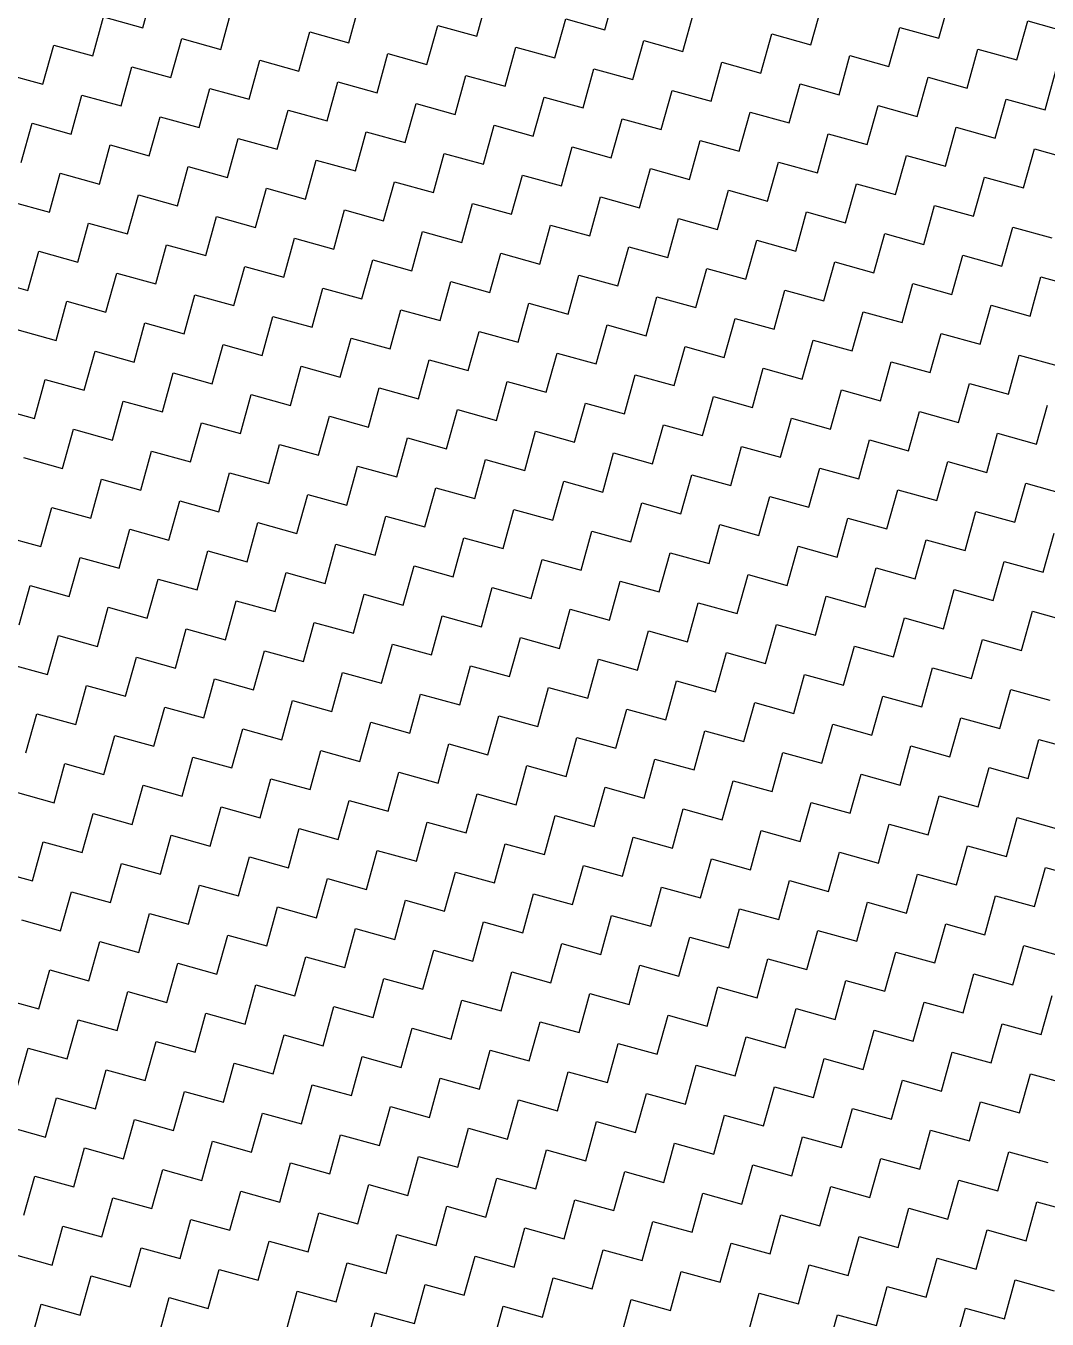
# Model space of a CAD drawing. Header units: metres. Extents: x 291974 to 293244, y 2020596 to 2023640.
# Drawn here: x 292627.1 to 292690.2, y 2022761.2 to 2022841 of the extents above; entities that cross this region are included whole.
import ezdxf

# ---------------------------------------------------------------- set-up
doc = ezdxf.new("R2010")
doc.units = ezdxf.units.M
doc.header["$MEASUREMENT"] = 0
doc.layers.add('POLY_HATCH', color=12, linetype='Continuous')

msp = doc.modelspace()

# ---------------------------------------------------------------- linework, layer by layer
at = {"layer": 'POLY_HATCH', "linetype": 'Continuous'}
for p, q in [((292634.341, 2022840.901), (292635.01, 2022843.311)), ((292662.862, 2022840.778), (292663.53, 2022843.189)), ((292647.062, 2022839.969), (292647.731, 2022842.379)), ((292654.962, 2022840.374), (292655.631, 2022842.784)), ((292683.483, 2022840.251), (292684.151, 2022842.661)), ((292631.262, 2022839.159), (292631.931, 2022841.57)), ((292631.931, 2022841.57), (292634.341, 2022840.901)), ((292639.162, 2022839.564), (292639.831, 2022841.974)), ((292667.683, 2022839.441), (292668.351, 2022841.852)), ((292675.583, 2022839.846), (292676.251, 2022842.257)), ((292651.883, 2022838.632), (292652.552, 2022841.042)), ((292652.552, 2022841.042), (292654.962, 2022840.374)), ((292659.783, 2022839.037), (292660.451, 2022841.447)), ((292660.451, 2022841.447), (292662.862, 2022840.778)), ((292680.404, 2022838.509), (292681.072, 2022840.92)), ((292681.072, 2022840.92), (292683.483, 2022840.251)), ((292688.304, 2022838.914), (292688.972, 2022841.324)), ((292688.972, 2022841.324), (292691.383, 2022840.656)), ((292636.083, 2022837.822), (292636.752, 2022840.232)), ((292636.752, 2022840.232), (292639.162, 2022839.564)), ((292643.983, 2022838.227), (292644.652, 2022840.637)), ((292644.652, 2022840.637), (292647.062, 2022839.969)), ((292664.604, 2022837.699), (292665.272, 2022840.11)), ((292665.272, 2022840.11), (292667.683, 2022839.441)), ((292672.504, 2022838.104), (292673.172, 2022840.515)), ((292673.172, 2022840.515), (292675.583, 2022839.846)), ((292628.183, 2022837.417), (292628.852, 2022839.828)), ((292628.852, 2022839.828), (292631.262, 2022839.159)), ((292648.804, 2022836.89), (292649.473, 2022839.3)), ((292649.473, 2022839.3), (292651.883, 2022838.632)), ((292656.704, 2022837.295), (292657.372, 2022839.705)), ((292657.372, 2022839.705), (292659.783, 2022839.037)), ((292677.325, 2022836.767), (292677.993, 2022839.178)), ((292677.993, 2022839.178), (292680.404, 2022838.509)), ((292685.225, 2022837.172), (292685.893, 2022839.582)), ((292685.893, 2022839.582), (292688.304, 2022838.914)), ((292633.004, 2022836.08), (292633.673, 2022838.491)), ((292633.673, 2022838.491), (292636.083, 2022837.822)), ((292640.904, 2022836.485), (292641.573, 2022838.895)), ((292641.573, 2022838.895), (292643.983, 2022838.227)), ((292661.525, 2022835.958), (292662.193, 2022838.368)), ((292662.193, 2022838.368), (292664.604, 2022837.699)), ((292669.425, 2022836.362), (292670.093, 2022838.773)), ((292670.093, 2022838.773), (292672.504, 2022838.104)), ((292625.773, 2022838.086), (292628.183, 2022837.417)), ((292645.725, 2022835.148), (292646.394, 2022837.558)), ((292646.394, 2022837.558), (292648.804, 2022836.89)), ((292653.625, 2022835.553), (292654.293, 2022837.963)), ((292654.293, 2022837.963), (292656.704, 2022837.295)), ((292682.146, 2022835.43), (292682.814, 2022837.841)), ((292682.814, 2022837.841), (292685.225, 2022837.172)), ((292690.045, 2022835.835), (292690.714, 2022838.245)), ((292637.825, 2022834.743), (292638.494, 2022837.153)), ((292638.494, 2022837.153), (292640.904, 2022836.485)), ((292666.346, 2022834.62), (292667.014, 2022837.031)), ((292667.014, 2022837.031), (292669.425, 2022836.362)), ((292674.246, 2022835.025), (292674.914, 2022837.436)), ((292674.914, 2022837.436), (292677.325, 2022836.767)), ((292629.925, 2022834.338), (292630.594, 2022836.749)), ((292630.594, 2022836.749), (292633.004, 2022836.08)), ((292650.546, 2022833.811), (292651.214, 2022836.221)), ((292651.214, 2022836.221), (292653.625, 2022835.553)), ((292658.446, 2022834.216), (292659.114, 2022836.626)), ((292659.114, 2022836.626), (292661.525, 2022835.958)), ((292679.067, 2022833.688), (292679.735, 2022836.099)), ((292679.735, 2022836.099), (292682.146, 2022835.43)), ((292686.966, 2022834.093), (292687.635, 2022836.503)), ((292687.635, 2022836.503), (292690.045, 2022835.835)), ((292634.746, 2022833.001), (292635.415, 2022835.412)), ((292635.415, 2022835.412), (292637.825, 2022834.743)), ((292642.646, 2022833.406), (292643.315, 2022835.816)), ((292643.315, 2022835.816), (292645.725, 2022835.148)), ((292663.267, 2022832.879), (292663.935, 2022835.289)), ((292663.935, 2022835.289), (292666.346, 2022834.62)), ((292671.167, 2022833.283), (292671.835, 2022835.694)), ((292671.835, 2022835.694), (292674.246, 2022835.025)), ((292626.846, 2022832.596), (292627.515, 2022835.007)), ((292627.515, 2022835.007), (292629.925, 2022834.338)), ((292647.467, 2022832.069), (292648.135, 2022834.479)), ((292648.135, 2022834.479), (292650.546, 2022833.811)), ((292655.367, 2022832.474), (292656.035, 2022834.884)), ((292656.035, 2022834.884), (292658.446, 2022834.216)), ((292683.887, 2022832.351), (292684.556, 2022834.762)), ((292684.556, 2022834.762), (292686.966, 2022834.093)), ((292631.667, 2022831.259), (292632.336, 2022833.67)), ((292632.336, 2022833.67), (292634.746, 2022833.001)), ((292639.567, 2022831.664), (292640.236, 2022834.074)), ((292640.236, 2022834.074), (292642.646, 2022833.406)), ((292668.088, 2022831.541), (292668.756, 2022833.952)), ((292668.756, 2022833.952), (292671.167, 2022833.283)), ((292675.988, 2022831.946), (292676.656, 2022834.357)), ((292676.656, 2022834.357), (292679.067, 2022833.688)), ((292652.288, 2022830.732), (292652.956, 2022833.142)), ((292652.956, 2022833.142), (292655.367, 2022832.474)), ((292660.188, 2022831.137), (292660.856, 2022833.547)), ((292660.856, 2022833.547), (292663.267, 2022832.879)), ((292680.808, 2022830.609), (292681.477, 2022833.02)), ((292681.477, 2022833.02), (292683.887, 2022832.351)), ((292688.708, 2022831.014), (292689.377, 2022833.424)), ((292689.377, 2022833.424), (292691.787, 2022832.756)), ((292636.488, 2022829.922), (292637.157, 2022832.333)), ((292637.157, 2022832.333), (292639.567, 2022831.664)), ((292644.388, 2022830.327), (292645.056, 2022832.737)), ((292645.056, 2022832.737), (292647.467, 2022832.069)), ((292665.009, 2022829.8), (292665.677, 2022832.21)), ((292665.677, 2022832.21), (292668.088, 2022831.541)), ((292672.909, 2022830.204), (292673.577, 2022832.615)), ((292673.577, 2022832.615), (292675.988, 2022831.946)), ((292628.588, 2022829.517), (292629.257, 2022831.928)), ((292629.257, 2022831.928), (292631.667, 2022831.259)), ((292649.209, 2022828.99), (292649.877, 2022831.4)), ((292649.877, 2022831.4), (292652.288, 2022830.732)), ((292657.109, 2022829.395), (292657.777, 2022831.805)), ((292657.777, 2022831.805), (292660.188, 2022831.137)), ((292677.729, 2022828.867), (292678.398, 2022831.278)), ((292678.398, 2022831.278), (292680.808, 2022830.609)), ((292685.629, 2022829.272), (292686.298, 2022831.683)), ((292686.298, 2022831.683), (292688.708, 2022831.014)), ((292633.409, 2022828.18), (292634.078, 2022830.591)), ((292634.078, 2022830.591), (292636.488, 2022829.922)), ((292641.309, 2022828.585), (292641.977, 2022830.995)), ((292641.977, 2022830.995), (292644.388, 2022830.327)), ((292661.93, 2022828.058), (292662.598, 2022830.468)), ((292662.598, 2022830.468), (292665.009, 2022829.8)), ((292669.83, 2022828.462), (292670.498, 2022830.873)), ((292670.498, 2022830.873), (292672.909, 2022830.204)), ((292626.178, 2022830.186), (292628.588, 2022829.517)), ((292646.13, 2022827.248), (292646.798, 2022829.658)), ((292646.798, 2022829.658), (292649.209, 2022828.99)), ((292654.03, 2022827.653), (292654.698, 2022830.063)), ((292654.698, 2022830.063), (292657.109, 2022829.395)), ((292682.55, 2022827.53), (292683.219, 2022829.941)), ((292683.219, 2022829.941), (292685.629, 2022829.272)), ((292630.33, 2022826.438), (292630.999, 2022828.849)), ((292630.999, 2022828.849), (292633.409, 2022828.18)), ((292638.23, 2022826.843), (292638.898, 2022829.254)), ((292638.898, 2022829.254), (292641.309, 2022828.585)), ((292666.751, 2022826.721), (292667.419, 2022829.131)), ((292667.419, 2022829.131), (292669.83, 2022828.462)), ((292674.65, 2022827.125), (292675.319, 2022829.536)), ((292675.319, 2022829.536), (292677.729, 2022828.867)), ((292650.951, 2022825.911), (292651.619, 2022828.321)), ((292651.619, 2022828.321), (292654.03, 2022827.653)), ((292658.851, 2022826.316), (292659.519, 2022828.726)), ((292659.519, 2022828.726), (292661.93, 2022828.058)), ((292679.471, 2022825.788), (292680.14, 2022828.199)), ((292680.14, 2022828.199), (292682.55, 2022827.53)), ((292687.371, 2022826.193), (292688.04, 2022828.604)), ((292688.04, 2022828.604), (292690.45, 2022827.935)), ((292635.151, 2022825.101), (292635.819, 2022827.512)), ((292635.819, 2022827.512), (292638.23, 2022826.843)), ((292643.051, 2022825.506), (292643.719, 2022827.916)), ((292643.719, 2022827.916), (292646.13, 2022827.248)), ((292663.672, 2022824.979), (292664.34, 2022827.389)), ((292664.34, 2022827.389), (292666.751, 2022826.721)), ((292671.571, 2022825.383), (292672.24, 2022827.794)), ((292672.24, 2022827.794), (292674.65, 2022827.125)), ((292627.251, 2022824.696), (292627.92, 2022827.107)), ((292627.92, 2022827.107), (292630.33, 2022826.438)), ((292647.872, 2022824.169), (292648.54, 2022826.579)), ((292648.54, 2022826.579), (292650.951, 2022825.911)), ((292655.772, 2022824.574), (292656.44, 2022826.984)), ((292656.44, 2022826.984), (292658.851, 2022826.316)), ((292676.392, 2022824.046), (292677.061, 2022826.457)), ((292677.061, 2022826.457), (292679.471, 2022825.788)), ((292684.292, 2022824.451), (292684.961, 2022826.862)), ((292684.961, 2022826.862), (292687.371, 2022826.193)), ((292632.072, 2022823.359), (292632.74, 2022825.77)), ((292632.74, 2022825.77), (292635.151, 2022825.101)), ((292639.972, 2022823.764), (292640.64, 2022826.175)), ((292640.64, 2022826.175), (292643.051, 2022825.506)), ((292660.593, 2022823.237), (292661.261, 2022825.647)), ((292661.261, 2022825.647), (292663.672, 2022824.979)), ((292668.492, 2022823.642), (292669.161, 2022826.052)), ((292669.161, 2022826.052), (292671.571, 2022825.383)), ((292624.841, 2022825.365), (292627.251, 2022824.696)), ((292644.793, 2022822.427), (292645.461, 2022824.837)), ((292645.461, 2022824.837), (292647.872, 2022824.169)), ((292652.693, 2022822.832), (292653.361, 2022825.242)), ((292653.361, 2022825.242), (292655.772, 2022824.574)), ((292681.213, 2022822.709), (292681.882, 2022825.12)), ((292681.882, 2022825.12), (292684.292, 2022824.451)), ((292689.113, 2022823.114), (292689.782, 2022825.525)), ((292689.782, 2022825.525), (292692.192, 2022824.856)), ((292628.993, 2022821.617), (292629.661, 2022824.028)), ((292629.661, 2022824.028), (292632.072, 2022823.359)), ((292636.893, 2022822.022), (292637.561, 2022824.433)), ((292637.561, 2022824.433), (292639.972, 2022823.764)), ((292665.413, 2022821.9), (292666.082, 2022824.31)), ((292666.082, 2022824.31), (292668.492, 2022823.642)), ((292673.313, 2022822.304), (292673.982, 2022824.715)), ((292673.982, 2022824.715), (292676.392, 2022824.046)), ((292649.614, 2022821.09), (292650.282, 2022823.5)), ((292650.282, 2022823.5), (292652.693, 2022822.832)), ((292657.514, 2022821.495), (292658.182, 2022823.905)), ((292658.182, 2022823.905), (292660.593, 2022823.237)), ((292678.134, 2022820.967), (292678.803, 2022823.378)), ((292678.803, 2022823.378), (292681.213, 2022822.709)), ((292686.034, 2022821.372), (292686.703, 2022823.783)), ((292686.703, 2022823.783), (292689.113, 2022823.114)), ((292633.814, 2022820.28), (292634.482, 2022822.691)), ((292634.482, 2022822.691), (292636.893, 2022822.022)), ((292641.714, 2022820.685), (292642.382, 2022823.096)), ((292642.382, 2022823.096), (292644.793, 2022822.427)), ((292662.334, 2022820.158), (292663.003, 2022822.568)), ((292663.003, 2022822.568), (292665.413, 2022821.9)), ((292670.234, 2022820.563), (292670.903, 2022822.973)), ((292670.903, 2022822.973), (292673.313, 2022822.304)), ((292626.582, 2022822.286), (292628.993, 2022821.617)), ((292646.535, 2022819.348), (292647.203, 2022821.758)), ((292647.203, 2022821.758), (292649.614, 2022821.09)), ((292654.435, 2022819.753), (292655.103, 2022822.163)), ((292655.103, 2022822.163), (292657.514, 2022821.495)), ((292675.055, 2022819.225), (292675.724, 2022821.636)), ((292675.724, 2022821.636), (292678.134, 2022820.967)), ((292682.955, 2022819.63), (292683.624, 2022822.041)), ((292683.624, 2022822.041), (292686.034, 2022821.372)), ((292630.735, 2022818.538), (292631.403, 2022820.949)), ((292631.403, 2022820.949), (292633.814, 2022820.28)), ((292638.635, 2022818.943), (292639.303, 2022821.354)), ((292639.303, 2022821.354), (292641.714, 2022820.685)), ((292659.255, 2022818.416), (292659.924, 2022820.826)), ((292659.924, 2022820.826), (292662.334, 2022820.158)), ((292667.155, 2022818.821), (292667.824, 2022821.231)), ((292667.824, 2022821.231), (292670.234, 2022820.563)), ((292643.456, 2022817.606), (292644.124, 2022820.017)), ((292644.124, 2022820.017), (292646.535, 2022819.348)), ((292651.356, 2022818.011), (292652.024, 2022820.421)), ((292652.024, 2022820.421), (292654.435, 2022819.753)), ((292679.876, 2022817.888), (292680.545, 2022820.299)), ((292680.545, 2022820.299), (292682.955, 2022819.63)), ((292687.776, 2022818.293), (292688.445, 2022820.704)), ((292688.445, 2022820.704), (292690.855, 2022820.035)), ((292627.656, 2022816.796), (292628.324, 2022819.207)), ((292628.324, 2022819.207), (292630.735, 2022818.538)), ((292635.556, 2022817.201), (292636.224, 2022819.612)), ((292636.224, 2022819.612), (292638.635, 2022818.943)), ((292664.076, 2022817.079), (292664.745, 2022819.489)), ((292664.745, 2022819.489), (292667.155, 2022818.821)), ((292671.976, 2022817.484), (292672.645, 2022819.894)), ((292672.645, 2022819.894), (292675.055, 2022819.225)), ((292648.277, 2022816.269), (292648.945, 2022818.679)), ((292648.945, 2022818.679), (292651.356, 2022818.011)), ((292656.176, 2022816.674), (292656.845, 2022819.084)), ((292656.845, 2022819.084), (292659.255, 2022818.416)), ((292676.797, 2022816.146), (292677.466, 2022818.557)), ((292677.466, 2022818.557), (292679.876, 2022817.888)), ((292684.697, 2022816.551), (292685.366, 2022818.962)), ((292685.366, 2022818.962), (292687.776, 2022818.293)), ((292632.477, 2022815.459), (292633.145, 2022817.87)), ((292633.145, 2022817.87), (292635.556, 2022817.201)), ((292640.377, 2022815.864), (292641.045, 2022818.275)), ((292641.045, 2022818.275), (292643.456, 2022817.606)), ((292660.997, 2022815.337), (292661.666, 2022817.747)), ((292661.666, 2022817.747), (292664.076, 2022817.079)), ((292668.897, 2022815.742), (292669.566, 2022818.152)), ((292669.566, 2022818.152), (292671.976, 2022817.484)), ((292689.518, 2022815.214), (292690.187, 2022817.625)), ((292625.245, 2022817.465), (292627.656, 2022816.796)), ((292645.198, 2022814.527), (292645.866, 2022816.938)), ((292645.866, 2022816.938), (292648.277, 2022816.269)), ((292653.097, 2022814.932), (292653.766, 2022817.342)), ((292653.766, 2022817.342), (292656.176, 2022816.674)), ((292673.718, 2022814.405), (292674.387, 2022816.815)), ((292674.387, 2022816.815), (292676.797, 2022816.146)), ((292681.618, 2022814.809), (292682.287, 2022817.22)), ((292682.287, 2022817.22), (292684.697, 2022816.551)), ((292629.398, 2022813.717), (292630.066, 2022816.128)), ((292630.066, 2022816.128), (292632.477, 2022815.459)), ((292637.298, 2022814.122), (292637.966, 2022816.533)), ((292637.966, 2022816.533), (292640.377, 2022815.864)), ((292665.818, 2022814), (292666.487, 2022816.41)), ((292666.487, 2022816.41), (292668.897, 2022815.742)), ((292650.018, 2022813.19), (292650.687, 2022815.6)), ((292650.687, 2022815.6), (292653.097, 2022814.932)), ((292657.918, 2022813.595), (292658.587, 2022816.005)), ((292658.587, 2022816.005), (292660.997, 2022815.337)), ((292678.539, 2022813.067), (292679.208, 2022815.478)), ((292679.208, 2022815.478), (292681.618, 2022814.809)), ((292686.439, 2022813.472), (292687.108, 2022815.883)), ((292687.108, 2022815.883), (292689.518, 2022815.214)), ((292634.219, 2022812.38), (292634.887, 2022814.791)), ((292634.887, 2022814.791), (292637.298, 2022814.122)), ((292642.119, 2022812.785), (292642.787, 2022815.196)), ((292642.787, 2022815.196), (292645.198, 2022814.527)), ((292662.739, 2022812.258), (292663.408, 2022814.668)), ((292663.408, 2022814.668), (292665.818, 2022814)), ((292670.639, 2022812.663), (292671.308, 2022815.073)), ((292671.308, 2022815.073), (292673.718, 2022814.405)), ((292626.987, 2022814.386), (292629.398, 2022813.717)), ((292646.939, 2022811.448), (292647.608, 2022813.859)), ((292647.608, 2022813.859), (292650.018, 2022813.19)), ((292654.839, 2022811.853), (292655.508, 2022814.263)), ((292655.508, 2022814.263), (292657.918, 2022813.595)), ((292675.46, 2022811.326), (292676.129, 2022813.736)), ((292676.129, 2022813.736), (292678.539, 2022813.067)), ((292683.36, 2022811.73), (292684.029, 2022814.141)), ((292684.029, 2022814.141), (292686.439, 2022813.472)), ((292631.14, 2022810.638), (292631.808, 2022813.049)), ((292631.808, 2022813.049), (292634.219, 2022812.38)), ((292639.04, 2022811.043), (292639.708, 2022813.454)), ((292639.708, 2022813.454), (292642.119, 2022812.785)), ((292659.66, 2022810.516), (292660.329, 2022812.926)), ((292660.329, 2022812.926), (292662.739, 2022812.258)), ((292667.56, 2022810.921), (292668.229, 2022813.331)), ((292668.229, 2022813.331), (292670.639, 2022812.663)), ((292643.86, 2022809.706), (292644.529, 2022812.117)), ((292644.529, 2022812.117), (292646.939, 2022811.448)), ((292651.76, 2022810.111), (292652.429, 2022812.521)), ((292652.429, 2022812.521), (292654.839, 2022811.853)), ((292680.281, 2022809.988), (292680.95, 2022812.399)), ((292680.95, 2022812.399), (292683.36, 2022811.73)), ((292688.181, 2022810.393), (292688.85, 2022812.804)), ((292688.85, 2022812.804), (292691.26, 2022812.135)), ((292628.061, 2022808.897), (292628.729, 2022811.307)), ((292628.729, 2022811.307), (292631.14, 2022810.638)), ((292635.961, 2022809.301), (292636.629, 2022811.712)), ((292636.629, 2022811.712), (292639.04, 2022811.043)), ((292664.481, 2022809.179), (292665.15, 2022811.589)), ((292665.15, 2022811.589), (292667.56, 2022810.921)), ((292672.381, 2022809.584), (292673.05, 2022811.994)), ((292673.05, 2022811.994), (292675.46, 2022811.326)), ((292648.681, 2022808.369), (292649.35, 2022810.78)), ((292649.35, 2022810.78), (292651.76, 2022810.111)), ((292656.581, 2022808.774), (292657.25, 2022811.184)), ((292657.25, 2022811.184), (292659.66, 2022810.516)), ((292677.202, 2022808.247), (292677.871, 2022810.657)), ((292677.871, 2022810.657), (292680.281, 2022809.988)), ((292685.102, 2022808.651), (292685.771, 2022811.062)), ((292685.771, 2022811.062), (292688.181, 2022810.393)), ((292632.882, 2022807.559), (292633.55, 2022809.97)), ((292633.55, 2022809.97), (292635.961, 2022809.301)), ((292640.781, 2022807.964), (292641.45, 2022810.375)), ((292641.45, 2022810.375), (292643.86, 2022809.706)), ((292661.402, 2022807.437), (292662.071, 2022809.847)), ((292662.071, 2022809.847), (292664.481, 2022809.179)), ((292669.302, 2022807.842), (292669.971, 2022810.252)), ((292669.971, 2022810.252), (292672.381, 2022809.584)), ((292689.923, 2022807.314), (292690.591, 2022809.725)), ((292625.65, 2022809.565), (292628.061, 2022808.897)), ((292645.602, 2022806.627), (292646.271, 2022809.038)), ((292646.271, 2022809.038), (292648.681, 2022808.369)), ((292653.502, 2022807.032), (292654.171, 2022809.442)), ((292654.171, 2022809.442), (292656.581, 2022808.774)), ((292674.123, 2022806.505), (292674.792, 2022808.915)), ((292674.792, 2022808.915), (292677.202, 2022808.247)), ((292682.023, 2022806.909), (292682.692, 2022809.32)), ((292682.692, 2022809.32), (292685.102, 2022808.651)), ((292629.803, 2022805.818), (292630.471, 2022808.228)), ((292630.471, 2022808.228), (292632.882, 2022807.559)), ((292637.702, 2022806.222), (292638.371, 2022808.633)), ((292638.371, 2022808.633), (292640.781, 2022807.964)), ((292658.323, 2022805.695), (292658.992, 2022808.105)), ((292658.992, 2022808.105), (292661.402, 2022807.437)), ((292666.223, 2022806.1), (292666.892, 2022808.51)), ((292666.892, 2022808.51), (292669.302, 2022807.842)), ((292642.523, 2022804.885), (292643.192, 2022807.296)), ((292643.192, 2022807.296), (292645.602, 2022806.627)), ((292650.423, 2022805.29), (292651.092, 2022807.701)), ((292651.092, 2022807.701), (292653.502, 2022807.032)), ((292678.944, 2022805.168), (292679.613, 2022807.578)), ((292679.613, 2022807.578), (292682.023, 2022806.909)), ((292686.844, 2022805.572), (292687.512, 2022807.983)), ((292687.512, 2022807.983), (292689.923, 2022807.314)), ((292626.724, 2022804.076), (292627.392, 2022806.486)), ((292627.392, 2022806.486), (292629.803, 2022805.818)), ((292634.623, 2022804.48), (292635.292, 2022806.891)), ((292635.292, 2022806.891), (292637.702, 2022806.222)), ((292663.144, 2022804.358), (292663.813, 2022806.768)), ((292663.813, 2022806.768), (292666.223, 2022806.1)), ((292671.044, 2022804.763), (292671.713, 2022807.173)), ((292671.713, 2022807.173), (292674.123, 2022806.505)), ((292647.344, 2022803.548), (292648.013, 2022805.959)), ((292648.013, 2022805.959), (292650.423, 2022805.29)), ((292655.244, 2022803.953), (292655.913, 2022806.363)), ((292655.913, 2022806.363), (292658.323, 2022805.695)), ((292675.865, 2022803.426), (292676.534, 2022805.836)), ((292676.534, 2022805.836), (292678.944, 2022805.168)), ((292683.765, 2022803.83), (292684.433, 2022806.241)), ((292684.433, 2022806.241), (292686.844, 2022805.572)), ((292631.544, 2022802.739), (292632.213, 2022805.149)), ((292632.213, 2022805.149), (292634.623, 2022804.48)), ((292639.444, 2022803.143), (292640.113, 2022805.554)), ((292640.113, 2022805.554), (292642.523, 2022804.885)), ((292660.065, 2022802.616), (292660.734, 2022805.026)), ((292660.734, 2022805.026), (292663.144, 2022804.358)), ((292667.965, 2022803.021), (292668.634, 2022805.431)), ((292668.634, 2022805.431), (292671.044, 2022804.763)), ((292688.586, 2022802.493), (292689.254, 2022804.904)), ((292689.254, 2022804.904), (292691.665, 2022804.235)), ((292644.265, 2022801.806), (292644.934, 2022804.217)), ((292644.934, 2022804.217), (292647.344, 2022803.548)), ((292652.165, 2022802.211), (292652.834, 2022804.622)), ((292652.834, 2022804.622), (292655.244, 2022803.953)), ((292672.786, 2022801.684), (292673.455, 2022804.094)), ((292673.455, 2022804.094), (292675.865, 2022803.426)), ((292680.686, 2022802.089), (292681.354, 2022804.499)), ((292681.354, 2022804.499), (292683.765, 2022803.83)), ((292628.465, 2022800.997), (292629.134, 2022803.407)), ((292629.134, 2022803.407), (292631.544, 2022802.739)), ((292636.365, 2022801.401), (292637.034, 2022803.812)), ((292637.034, 2022803.812), (292639.444, 2022803.143)), ((292656.986, 2022800.874), (292657.655, 2022803.284)), ((292657.655, 2022803.284), (292660.065, 2022802.616)), ((292664.886, 2022801.279), (292665.555, 2022803.689)), ((292665.555, 2022803.689), (292667.965, 2022803.021)), ((292641.186, 2022800.064), (292641.855, 2022802.475)), ((292641.855, 2022802.475), (292644.265, 2022801.806)), ((292649.086, 2022800.469), (292649.755, 2022802.88)), ((292649.755, 2022802.88), (292652.165, 2022802.211)), ((292677.607, 2022800.347), (292678.275, 2022802.757)), ((292678.275, 2022802.757), (292680.686, 2022802.089)), ((292685.507, 2022800.751), (292686.175, 2022803.162)), ((292686.175, 2022803.162), (292688.586, 2022802.493)), ((292626.055, 2022801.665), (292628.465, 2022800.997)), ((292633.286, 2022799.66), (292633.955, 2022802.07)), ((292633.955, 2022802.07), (292636.365, 2022801.401)), ((292661.807, 2022799.537), (292662.476, 2022801.947)), ((292662.476, 2022801.947), (292664.886, 2022801.279)), ((292669.707, 2022799.942), (292670.376, 2022802.352)), ((292670.376, 2022802.352), (292672.786, 2022801.684)), ((292646.007, 2022798.727), (292646.676, 2022801.138)), ((292646.676, 2022801.138), (292649.086, 2022800.469)), ((292653.907, 2022799.132), (292654.576, 2022801.543)), ((292654.576, 2022801.543), (292656.986, 2022800.874)), ((292674.528, 2022798.605), (292675.196, 2022801.015)), ((292675.196, 2022801.015), (292677.607, 2022800.347)), ((292682.428, 2022799.01), (292683.096, 2022801.42)), ((292683.096, 2022801.42), (292685.507, 2022800.751)), ((292630.207, 2022797.918), (292630.876, 2022800.328)), ((292630.876, 2022800.328), (292633.286, 2022799.66)), ((292638.107, 2022798.322), (292638.776, 2022800.733)), ((292638.776, 2022800.733), (292641.186, 2022800.064)), ((292658.728, 2022797.795), (292659.397, 2022800.205)), ((292659.397, 2022800.205), (292661.807, 2022799.537)), ((292666.628, 2022798.2), (292667.297, 2022800.61)), ((292667.297, 2022800.61), (292669.707, 2022799.942)), ((292687.249, 2022797.672), (292687.917, 2022800.083)), ((292687.917, 2022800.083), (292690.328, 2022799.414)), ((292642.928, 2022796.985), (292643.597, 2022799.396)), ((292643.597, 2022799.396), (292646.007, 2022798.727)), ((292650.828, 2022797.39), (292651.497, 2022799.801)), ((292651.497, 2022799.801), (292653.907, 2022799.132)), ((292671.449, 2022796.863), (292672.117, 2022799.273)), ((292672.117, 2022799.273), (292674.528, 2022798.605)), ((292679.349, 2022797.268), (292680.017, 2022799.678)), ((292680.017, 2022799.678), (292682.428, 2022799.01)), ((292627.128, 2022796.176), (292627.797, 2022798.586)), ((292627.797, 2022798.586), (292630.207, 2022797.918)), ((292635.028, 2022796.581), (292635.697, 2022798.991)), ((292635.697, 2022798.991), (292638.107, 2022798.322)), ((292655.649, 2022796.053), (292656.318, 2022798.464)), ((292656.318, 2022798.464), (292658.728, 2022797.795)), ((292663.549, 2022796.458), (292664.218, 2022798.868)), ((292664.218, 2022798.868), (292666.628, 2022798.2)), ((292647.749, 2022795.648), (292648.418, 2022798.059)), ((292648.418, 2022798.059), (292650.828, 2022797.39)), ((292676.27, 2022795.526), (292676.938, 2022797.936)), ((292676.938, 2022797.936), (292679.349, 2022797.268)), ((292684.17, 2022795.931), (292684.838, 2022798.341)), ((292684.838, 2022798.341), (292687.249, 2022797.672)), ((292631.949, 2022794.839), (292632.618, 2022797.249)), ((292632.618, 2022797.249), (292635.028, 2022796.581)), ((292639.849, 2022795.243), (292640.518, 2022797.654)), ((292640.518, 2022797.654), (292642.928, 2022796.985)), ((292660.47, 2022794.716), (292661.139, 2022797.126)), ((292661.139, 2022797.126), (292663.549, 2022796.458)), ((292668.37, 2022795.121), (292669.038, 2022797.531)), ((292669.038, 2022797.531), (292671.449, 2022796.863)), ((292688.991, 2022794.593), (292689.659, 2022797.004)), ((292689.659, 2022797.004), (292692.07, 2022796.335)), ((292644.67, 2022793.906), (292645.339, 2022796.317)), ((292645.339, 2022796.317), (292647.749, 2022795.648)), ((292652.57, 2022794.311), (292653.239, 2022796.722)), ((292653.239, 2022796.722), (292655.649, 2022796.053)), ((292673.191, 2022793.784), (292673.859, 2022796.194)), ((292673.859, 2022796.194), (292676.27, 2022795.526)), ((292681.091, 2022794.189), (292681.759, 2022796.599)), ((292681.759, 2022796.599), (292684.17, 2022795.931)), ((292628.87, 2022793.097), (292629.539, 2022795.507)), ((292629.539, 2022795.507), (292631.949, 2022794.839)), ((292636.77, 2022793.502), (292637.439, 2022795.912)), ((292637.439, 2022795.912), (292639.849, 2022795.243)), ((292657.391, 2022792.974), (292658.06, 2022795.385)), ((292658.06, 2022795.385), (292660.47, 2022794.716)), ((292665.291, 2022793.379), (292665.959, 2022795.789)), ((292665.959, 2022795.789), (292668.37, 2022795.121)), ((292641.591, 2022792.164), (292642.26, 2022794.575)), ((292642.26, 2022794.575), (292644.67, 2022793.906)), ((292649.491, 2022792.569), (292650.16, 2022794.98)), ((292650.16, 2022794.98), (292652.57, 2022794.311)), ((292678.012, 2022792.447), (292678.68, 2022794.857)), ((292678.68, 2022794.857), (292681.091, 2022794.189)), ((292685.912, 2022792.852), (292686.58, 2022795.262)), ((292686.58, 2022795.262), (292688.991, 2022794.593)), ((292626.46, 2022793.765), (292628.87, 2022793.097)), ((292633.691, 2022791.76), (292634.36, 2022794.17)), ((292634.36, 2022794.17), (292636.77, 2022793.502)), ((292662.212, 2022791.637), (292662.88, 2022794.047)), ((292662.88, 2022794.047), (292665.291, 2022793.379)), ((292670.112, 2022792.042), (292670.78, 2022794.452)), ((292670.78, 2022794.452), (292673.191, 2022793.784)), ((292646.412, 2022790.827), (292647.081, 2022793.238)), ((292647.081, 2022793.238), (292649.491, 2022792.569)), ((292654.312, 2022791.232), (292654.981, 2022793.643)), ((292654.981, 2022793.643), (292657.391, 2022792.974)), ((292674.933, 2022790.705), (292675.601, 2022793.115)), ((292675.601, 2022793.115), (292678.012, 2022792.447)), ((292682.833, 2022791.11), (292683.501, 2022793.52)), ((292683.501, 2022793.52), (292685.912, 2022792.852)), ((292630.612, 2022790.018), (292631.281, 2022792.428)), ((292631.281, 2022792.428), (292633.691, 2022791.76)), ((292638.512, 2022790.423), (292639.181, 2022792.833)), ((292639.181, 2022792.833), (292641.591, 2022792.164)), ((292659.133, 2022789.895), (292659.801, 2022792.306)), ((292659.801, 2022792.306), (292662.212, 2022791.637)), ((292667.033, 2022790.3), (292667.701, 2022792.71)), ((292667.701, 2022792.71), (292670.112, 2022792.042)), ((292687.654, 2022789.773), (292688.322, 2022792.183)), ((292688.322, 2022792.183), (292690.733, 2022791.514)), ((292643.333, 2022789.085), (292644.002, 2022791.496)), ((292644.002, 2022791.496), (292646.412, 2022790.827)), ((292651.233, 2022789.49), (292651.902, 2022791.901)), ((292651.902, 2022791.901), (292654.312, 2022791.232)), ((292671.854, 2022788.963), (292672.522, 2022791.373)), ((292672.522, 2022791.373), (292674.933, 2022790.705)), ((292679.754, 2022789.368), (292680.422, 2022791.778)), ((292680.422, 2022791.778), (292682.833, 2022791.11)), ((292627.533, 2022788.276), (292628.202, 2022790.686)), ((292628.202, 2022790.686), (292630.612, 2022790.018)), ((292635.433, 2022788.681), (292636.102, 2022791.091)), ((292636.102, 2022791.091), (292638.512, 2022790.423)), ((292656.054, 2022788.153), (292656.722, 2022790.564)), ((292656.722, 2022790.564), (292659.133, 2022789.895)), ((292663.954, 2022788.558), (292664.622, 2022790.968)), ((292664.622, 2022790.968), (292667.033, 2022790.3)), ((292640.254, 2022787.344), (292640.923, 2022789.754)), ((292640.923, 2022789.754), (292643.333, 2022789.085)), ((292648.154, 2022787.748), (292648.823, 2022790.159)), ((292648.823, 2022790.159), (292651.233, 2022789.49)), ((292676.675, 2022787.626), (292677.343, 2022790.036)), ((292677.343, 2022790.036), (292679.754, 2022789.368)), ((292684.575, 2022788.031), (292685.243, 2022790.441)), ((292685.243, 2022790.441), (292687.654, 2022789.773)), ((292625.123, 2022788.944), (292627.533, 2022788.276)), ((292632.354, 2022786.939), (292633.023, 2022789.349)), ((292633.023, 2022789.349), (292635.433, 2022788.681)), ((292660.875, 2022786.816), (292661.543, 2022789.227)), ((292661.543, 2022789.227), (292663.954, 2022788.558)), ((292668.775, 2022787.221), (292669.443, 2022789.631)), ((292669.443, 2022789.631), (292671.854, 2022788.963)), ((292689.395, 2022786.694), (292690.064, 2022789.104)), ((292690.064, 2022789.104), (292692.474, 2022788.435)), ((292645.075, 2022786.006), (292645.744, 2022788.417)), ((292645.744, 2022788.417), (292648.154, 2022787.748)), ((292652.975, 2022786.411), (292653.643, 2022788.822)), ((292653.643, 2022788.822), (292656.054, 2022788.153)), ((292673.596, 2022785.884), (292674.264, 2022788.294)), ((292674.264, 2022788.294), (292676.675, 2022787.626)), ((292681.496, 2022786.289), (292682.164, 2022788.699)), ((292682.164, 2022788.699), (292684.575, 2022788.031)), ((292629.275, 2022785.197), (292629.944, 2022787.607)), ((292629.944, 2022787.607), (292632.354, 2022786.939)), ((292637.175, 2022785.602), (292637.844, 2022788.012)), ((292637.844, 2022788.012), (292640.254, 2022787.344)), ((292657.796, 2022785.074), (292658.464, 2022787.485)), ((292658.464, 2022787.485), (292660.875, 2022786.816)), ((292665.696, 2022785.479), (292666.364, 2022787.889)), ((292666.364, 2022787.889), (292668.775, 2022787.221)), ((292686.316, 2022784.952), (292686.985, 2022787.362)), ((292686.985, 2022787.362), (292689.395, 2022786.694)), ((292641.996, 2022784.265), (292642.665, 2022786.675)), ((292642.665, 2022786.675), (292645.075, 2022786.006)), ((292649.896, 2022784.669), (292650.564, 2022787.08)), ((292650.564, 2022787.08), (292652.975, 2022786.411)), ((292670.517, 2022784.142), (292671.185, 2022786.552)), ((292671.185, 2022786.552), (292673.596, 2022785.884)), ((292678.417, 2022784.547), (292679.085, 2022786.957)), ((292679.085, 2022786.957), (292681.496, 2022786.289)), ((292626.865, 2022785.865), (292629.275, 2022785.197)), ((292634.096, 2022783.86), (292634.765, 2022786.27)), ((292634.765, 2022786.27), (292637.175, 2022785.602)), ((292654.717, 2022783.332), (292655.385, 2022785.743)), ((292655.385, 2022785.743), (292657.796, 2022785.074)), ((292662.617, 2022783.737), (292663.285, 2022786.148)), ((292663.285, 2022786.148), (292665.696, 2022785.479)), ((292638.917, 2022782.523), (292639.586, 2022784.933)), ((292639.586, 2022784.933), (292641.996, 2022784.265)), ((292646.817, 2022782.927), (292647.485, 2022785.338)), ((292647.485, 2022785.338), (292649.896, 2022784.669)), ((292675.338, 2022782.805), (292676.006, 2022785.215)), ((292676.006, 2022785.215), (292678.417, 2022784.547)), ((292683.237, 2022783.21), (292683.906, 2022785.62)), ((292683.906, 2022785.62), (292686.316, 2022784.952)), ((292631.017, 2022782.118), (292631.686, 2022784.528)), ((292631.686, 2022784.528), (292634.096, 2022783.86)), ((292659.538, 2022781.995), (292660.206, 2022784.406)), ((292660.206, 2022784.406), (292662.617, 2022783.737)), ((292667.438, 2022782.4), (292668.106, 2022784.81)), ((292668.106, 2022784.81), (292670.517, 2022784.142)), ((292688.058, 2022781.873), (292688.727, 2022784.283)), ((292688.727, 2022784.283), (292691.137, 2022783.615)), ((292643.738, 2022781.186), (292644.406, 2022783.596)), ((292644.406, 2022783.596), (292646.817, 2022782.927)), ((292651.638, 2022781.59), (292652.306, 2022784.001)), ((292652.306, 2022784.001), (292654.717, 2022783.332)), ((292672.259, 2022781.063), (292672.927, 2022783.473)), ((292672.927, 2022783.473), (292675.338, 2022782.805)), ((292680.158, 2022781.468), (292680.827, 2022783.878)), ((292680.827, 2022783.878), (292683.237, 2022783.21)), ((292627.938, 2022780.376), (292628.607, 2022782.786)), ((292628.607, 2022782.786), (292631.017, 2022782.118)), ((292635.838, 2022780.781), (292636.507, 2022783.191)), ((292636.507, 2022783.191), (292638.917, 2022782.523)), ((292656.459, 2022780.253), (292657.127, 2022782.664)), ((292657.127, 2022782.664), (292659.538, 2022781.995)), ((292664.359, 2022780.658), (292665.027, 2022783.069)), ((292665.027, 2022783.069), (292667.438, 2022782.4)), ((292684.979, 2022780.131), (292685.648, 2022782.541)), ((292685.648, 2022782.541), (292688.058, 2022781.873)), ((292640.659, 2022779.444), (292641.327, 2022781.854)), ((292641.327, 2022781.854), (292643.738, 2022781.186)), ((292648.559, 2022779.848), (292649.227, 2022782.259)), ((292649.227, 2022782.259), (292651.638, 2022781.59)), ((292669.18, 2022779.321), (292669.848, 2022781.731)), ((292669.848, 2022781.731), (292672.259, 2022781.063)), ((292677.079, 2022779.726), (292677.748, 2022782.136)), ((292677.748, 2022782.136), (292680.158, 2022781.468)), ((292625.528, 2022781.044), (292627.938, 2022780.376)), ((292632.759, 2022779.039), (292633.428, 2022781.449)), ((292633.428, 2022781.449), (292635.838, 2022780.781)), ((292653.38, 2022778.511), (292654.048, 2022780.922)), ((292654.048, 2022780.922), (292656.459, 2022780.253)), ((292661.28, 2022778.916), (292661.948, 2022781.327)), ((292661.948, 2022781.327), (292664.359, 2022780.658)), ((292689.8, 2022778.794), (292690.469, 2022781.204)), ((292645.48, 2022778.107), (292646.148, 2022780.517)), ((292646.148, 2022780.517), (292648.559, 2022779.848)), ((292674, 2022777.984), (292674.669, 2022780.394)), ((292674.669, 2022780.394), (292677.079, 2022779.726)), ((292681.9, 2022778.389), (292682.569, 2022780.799)), ((292682.569, 2022780.799), (292684.979, 2022780.131)), ((292629.68, 2022777.297), (292630.349, 2022779.707)), ((292630.349, 2022779.707), (292632.759, 2022779.039)), ((292637.58, 2022777.702), (292638.248, 2022780.112)), ((292638.248, 2022780.112), (292640.659, 2022779.444)), ((292658.201, 2022777.174), (292658.869, 2022779.585)), ((292658.869, 2022779.585), (292661.28, 2022778.916)), ((292666.101, 2022777.579), (292666.769, 2022779.99)), ((292666.769, 2022779.99), (292669.18, 2022779.321)), ((292686.721, 2022777.052), (292687.39, 2022779.462)), ((292687.39, 2022779.462), (292689.8, 2022778.794)), ((292642.401, 2022776.365), (292643.069, 2022778.775)), ((292643.069, 2022778.775), (292645.48, 2022778.107)), ((292650.301, 2022776.769), (292650.969, 2022779.18)), ((292650.969, 2022779.18), (292653.38, 2022778.511)), ((292670.921, 2022776.242), (292671.59, 2022778.652)), ((292671.59, 2022778.652), (292674, 2022777.984)), ((292678.821, 2022776.647), (292679.49, 2022779.057)), ((292679.49, 2022779.057), (292681.9, 2022778.389)), ((292626.601, 2022775.555), (292627.27, 2022777.965)), ((292627.27, 2022777.965), (292629.68, 2022777.297)), ((292634.501, 2022775.96), (292635.169, 2022778.37)), ((292635.169, 2022778.37), (292637.58, 2022777.702)), ((292655.122, 2022775.432), (292655.79, 2022777.843)), ((292655.79, 2022777.843), (292658.201, 2022777.174)), ((292663.022, 2022775.837), (292663.69, 2022778.248)), ((292663.69, 2022778.248), (292666.101, 2022777.579)), ((292639.322, 2022774.623), (292639.99, 2022777.033)), ((292639.99, 2022777.033), (292642.401, 2022776.365)), ((292647.222, 2022775.028), (292647.89, 2022777.438)), ((292647.89, 2022777.438), (292650.301, 2022776.769)), ((292675.742, 2022774.905), (292676.411, 2022777.315)), ((292676.411, 2022777.315), (292678.821, 2022776.647)), ((292683.642, 2022775.31), (292684.311, 2022777.72)), ((292684.311, 2022777.72), (292686.721, 2022777.052)), ((292631.422, 2022774.218), (292632.09, 2022776.628)), ((292632.09, 2022776.628), (292634.501, 2022775.96)), ((292659.943, 2022774.095), (292660.611, 2022776.506)), ((292660.611, 2022776.506), (292663.022, 2022775.837)), ((292667.842, 2022774.5), (292668.511, 2022776.911)), ((292668.511, 2022776.911), (292670.921, 2022776.242)), ((292688.463, 2022773.973), (292689.132, 2022776.383)), ((292689.132, 2022776.383), (292691.542, 2022775.715)), ((292644.143, 2022773.286), (292644.811, 2022775.696)), ((292644.811, 2022775.696), (292647.222, 2022775.028)), ((292652.043, 2022773.69), (292652.711, 2022776.101)), ((292652.711, 2022776.101), (292655.122, 2022775.432)), ((292672.663, 2022773.163), (292673.332, 2022775.573)), ((292673.332, 2022775.573), (292675.742, 2022774.905)), ((292680.563, 2022773.568), (292681.232, 2022775.978)), ((292681.232, 2022775.978), (292683.642, 2022775.31)), ((292628.343, 2022772.476), (292629.011, 2022774.886)), ((292629.011, 2022774.886), (292631.422, 2022774.218)), ((292636.243, 2022772.881), (292636.911, 2022775.291)), ((292636.911, 2022775.291), (292639.322, 2022774.623)), ((292656.864, 2022772.353), (292657.532, 2022774.764)), ((292657.532, 2022774.764), (292659.943, 2022774.095)), ((292664.763, 2022772.758), (292665.432, 2022775.169)), ((292665.432, 2022775.169), (292667.842, 2022774.5)), ((292685.384, 2022772.231), (292686.053, 2022774.641)), ((292686.053, 2022774.641), (292688.463, 2022773.973)), ((292641.064, 2022771.544), (292641.732, 2022773.954)), ((292641.732, 2022773.954), (292644.143, 2022773.286)), ((292648.964, 2022771.949), (292649.632, 2022774.359)), ((292649.632, 2022774.359), (292652.043, 2022773.69)), ((292669.584, 2022771.421), (292670.253, 2022773.832)), ((292670.253, 2022773.832), (292672.663, 2022773.163)), ((292677.484, 2022771.826), (292678.153, 2022774.236)), ((292678.153, 2022774.236), (292680.563, 2022773.568)), ((292625.932, 2022773.144), (292628.343, 2022772.476)), ((292633.164, 2022771.139), (292633.832, 2022773.549)), ((292633.832, 2022773.549), (292636.243, 2022772.881)), ((292653.785, 2022770.611), (292654.453, 2022773.022)), ((292654.453, 2022773.022), (292656.864, 2022772.353)), ((292661.684, 2022771.016), (292662.353, 2022773.427)), ((292662.353, 2022773.427), (292664.763, 2022772.758)), ((292637.985, 2022769.802), (292638.653, 2022772.212)), ((292638.653, 2022772.212), (292641.064, 2022771.544)), ((292645.885, 2022770.207), (292646.553, 2022772.617)), ((292646.553, 2022772.617), (292648.964, 2022771.949)), ((292674.405, 2022770.084), (292675.074, 2022772.494)), ((292675.074, 2022772.494), (292677.484, 2022771.826)), ((292682.305, 2022770.489), (292682.974, 2022772.899)), ((292682.974, 2022772.899), (292685.384, 2022772.231)), ((292630.085, 2022769.397), (292630.753, 2022771.807)), ((292630.753, 2022771.807), (292633.164, 2022771.139)), ((292658.605, 2022769.274), (292659.274, 2022771.685)), ((292659.274, 2022771.685), (292661.684, 2022771.016)), ((292666.505, 2022769.679), (292667.174, 2022772.09)), ((292667.174, 2022772.09), (292669.584, 2022771.421)), ((292687.126, 2022769.152), (292687.795, 2022771.562)), ((292687.795, 2022771.562), (292690.205, 2022770.894)), ((292642.806, 2022768.465), (292643.474, 2022770.875)), ((292643.474, 2022770.875), (292645.885, 2022770.207)), ((292650.706, 2022768.87), (292651.374, 2022771.28)), ((292651.374, 2022771.28), (292653.785, 2022770.611)), ((292671.326, 2022768.342), (292671.995, 2022770.753)), ((292671.995, 2022770.753), (292674.405, 2022770.084)), ((292679.226, 2022768.747), (292679.895, 2022771.157)), ((292679.895, 2022771.157), (292682.305, 2022770.489)), ((292627.006, 2022767.655), (292627.674, 2022770.065)), ((292627.674, 2022770.065), (292630.085, 2022769.397)), ((292634.906, 2022768.06), (292635.574, 2022770.47)), ((292635.574, 2022770.47), (292637.985, 2022769.802)), ((292655.526, 2022767.532), (292656.195, 2022769.943)), ((292656.195, 2022769.943), (292658.605, 2022769.274)), ((292663.426, 2022767.937), (292664.095, 2022770.348)), ((292664.095, 2022770.348), (292666.505, 2022769.679)), ((292684.047, 2022767.41), (292684.716, 2022769.82)), ((292684.716, 2022769.82), (292687.126, 2022769.152)), ((292639.727, 2022766.723), (292640.395, 2022769.133)), ((292640.395, 2022769.133), (292642.806, 2022768.465)), ((292647.627, 2022767.128), (292648.295, 2022769.538)), ((292648.295, 2022769.538), (292650.706, 2022768.87)), ((292668.247, 2022766.6), (292668.916, 2022769.011)), ((292668.916, 2022769.011), (292671.326, 2022768.342)), ((292676.147, 2022767.005), (292676.816, 2022769.415)), ((292676.816, 2022769.415), (292679.226, 2022768.747)), ((292631.827, 2022766.318), (292632.495, 2022768.728)), ((292632.495, 2022768.728), (292634.906, 2022768.06)), ((292652.447, 2022765.791), (292653.116, 2022768.201)), ((292653.116, 2022768.201), (292655.526, 2022767.532)), ((292660.347, 2022766.195), (292661.016, 2022768.606)), ((292661.016, 2022768.606), (292663.426, 2022767.937)), ((292688.868, 2022766.073), (292689.537, 2022768.483)), ((292689.537, 2022768.483), (292691.947, 2022767.815)), ((292636.648, 2022764.981), (292637.316, 2022767.391)), ((292637.316, 2022767.391), (292639.727, 2022766.723)), ((292644.548, 2022765.386), (292645.216, 2022767.796)), ((292645.216, 2022767.796), (292647.627, 2022767.128)), ((292673.068, 2022765.263), (292673.737, 2022767.674)), ((292673.737, 2022767.674), (292676.147, 2022767.005)), ((292680.968, 2022765.668), (292681.637, 2022768.078)), ((292681.637, 2022768.078), (292684.047, 2022767.41)), ((292628.748, 2022764.576), (292629.416, 2022766.986)), ((292629.416, 2022766.986), (292631.827, 2022766.318)), ((292657.268, 2022764.453), (292657.937, 2022766.864)), ((292657.937, 2022766.864), (292660.347, 2022766.195)), ((292665.168, 2022764.858), (292665.837, 2022767.269)), ((292665.837, 2022767.269), (292668.247, 2022766.6)), ((292685.789, 2022764.331), (292686.458, 2022766.741)), ((292686.458, 2022766.741), (292688.868, 2022766.073)), ((292641.469, 2022763.644), (292642.137, 2022766.054)), ((292642.137, 2022766.054), (292644.548, 2022765.386)), ((292649.368, 2022764.049), (292650.037, 2022766.459)), ((292650.037, 2022766.459), (292652.447, 2022765.791)), ((292669.989, 2022763.521), (292670.658, 2022765.932)), ((292670.658, 2022765.932), (292673.068, 2022765.263)), ((292677.889, 2022763.926), (292678.558, 2022766.336)), ((292678.558, 2022766.336), (292680.968, 2022765.668)), ((292626.337, 2022765.245), (292628.748, 2022764.576)), ((292633.569, 2022763.239), (292634.237, 2022765.649)), ((292634.237, 2022765.649), (292636.648, 2022764.981)), ((292654.189, 2022762.712), (292654.858, 2022765.122)), ((292654.858, 2022765.122), (292657.268, 2022764.453)), ((292662.089, 2022763.116), (292662.758, 2022765.527)), ((292662.758, 2022765.527), (292665.168, 2022764.858)), ((292682.71, 2022762.589), (292683.379, 2022764.999)), ((292683.379, 2022764.999), (292685.789, 2022764.331)), ((292638.39, 2022761.902), (292639.058, 2022764.312)), ((292639.058, 2022764.312), (292641.469, 2022763.644)), ((292646.289, 2022762.307), (292646.958, 2022764.717)), ((292646.958, 2022764.717), (292649.368, 2022764.049)), ((292666.91, 2022761.779), (292667.579, 2022764.19)), ((292667.579, 2022764.19), (292669.989, 2022763.521)), ((292674.81, 2022762.184), (292675.479, 2022764.595)), ((292675.479, 2022764.595), (292677.889, 2022763.926)), ((292630.49, 2022761.497), (292631.158, 2022763.907)), ((292631.158, 2022763.907), (292633.569, 2022763.239)), ((292651.11, 2022760.97), (292651.779, 2022763.38)), ((292651.779, 2022763.38), (292654.189, 2022762.712)), ((292659.01, 2022761.374), (292659.679, 2022763.785)), ((292659.679, 2022763.785), (292662.089, 2022763.116)), ((292687.531, 2022761.252), (292688.2, 2022763.662)), ((292688.2, 2022763.662), (292690.61, 2022762.994)), ((292635.311, 2022760.16), (292635.979, 2022762.57)), ((292635.979, 2022762.57), (292638.39, 2022761.902)), ((292643.21, 2022760.565), (292643.879, 2022762.975)), ((292643.879, 2022762.975), (292646.289, 2022762.307)), ((292671.731, 2022760.442), (292672.4, 2022762.853)), ((292672.4, 2022762.853), (292674.81, 2022762.184)), ((292679.631, 2022760.847), (292680.3, 2022763.257)), ((292680.3, 2022763.257), (292682.71, 2022762.589)), ((292627.411, 2022759.755), (292628.079, 2022762.166)), ((292628.079, 2022762.166), (292630.49, 2022761.497)), ((292655.931, 2022759.633), (292656.6, 2022762.043)), ((292656.6, 2022762.043), (292659.01, 2022761.374)), ((292663.831, 2022760.037), (292664.5, 2022762.448)), ((292664.5, 2022762.448), (292666.91, 2022761.779)), ((292684.452, 2022759.51), (292685.121, 2022761.92)), ((292685.121, 2022761.92), (292687.531, 2022761.252)), ((292648.031, 2022759.228), (292648.7, 2022761.638)), ((292648.7, 2022761.638), (292651.11, 2022760.97)), ((292676.552, 2022759.105), (292677.221, 2022761.516)), ((292677.221, 2022761.516), (292679.631, 2022760.847))]:
    msp.add_line(p, q, dxfattribs=at)

doc.saveas('drawing.dxf')
